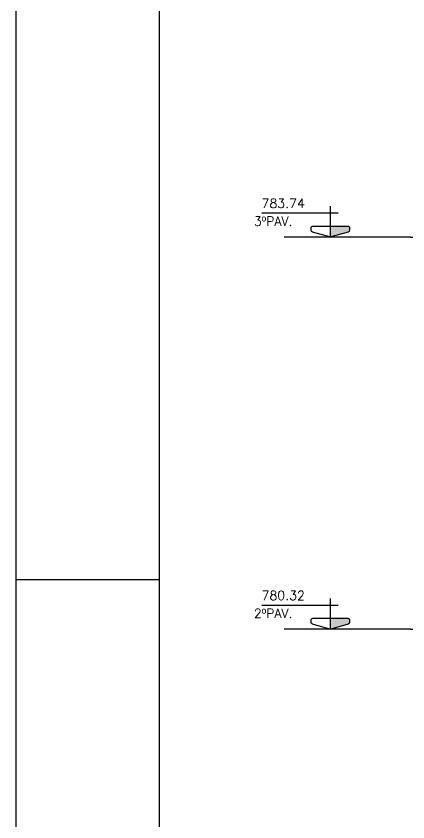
# Model space of a CAD drawing. Header units: millimetres. Extents: x 7530 to 14400, y -7174 to -2969.
# Drawn here: x 7530 to 7871, y -4415 to -3712 of the extents above; entities that cross this region are included whole.
import ezdxf
from ezdxf.enums import TextEntityAlignment as Align

# ---------------------------------------------------------------- set-up
doc = ezdxf.new("R2010")
doc.units = ezdxf.units.MM
doc.header["$LTSCALE"] = 50
doc.linetypes.add('DIVIDE2', pattern=[0.625, 0.25, -0.125, 0, -0.125, 0, -0.125])
for name, color, linetype in [('F-EIXOS-DET', 1, 'Continuous'), ('F-MARGEM', 1, 'Continuous'), ('F-NÍVEL-VISTA', 2, 'Continuous'), ('F-TEXTO', 6, 'Continuous')]:
    doc.layers.add(name, color=color, linetype=linetype)
doc.styles.add('MCP', font='romans.shx')

# ---------------------------------------------------------------- blocks, each defined once
blk = doc.blocks.new('A0-1L')
at = {"layer": 'F-MARGEM', "color": 2}
for p, q in [((0, 0), (0, 84.1)), ((0, 59.4), (2.5, 59.4)), ((0, 59.4), (2.5, 59.4))]:
    blk.add_line(p, q, dxfattribs=at)
blk.add_lwpolyline([(0, 84.1), (137.4, 84.1), (137.4, 0), (0, 0)], close=True, dxfattribs=at)
at = {"layer": 'F-MARGEM', "color": 7}
blk.add_lwpolyline([(2.5, 83.1), (136.4, 83.1), (136.4, 1), (2.5, 1)], close=True, dxfattribs=at)
blk = doc.blocks.new('Nível - Vista')
at = {"layer": 'F-NÍVEL-VISTA'}
blk.add_hatch(color=71, dxfattribs=at).paths.add_polyline_path([(0, 0.238), (-0.38, 0.238, 0.414214), (-0.42, 0.198), (-0.42, 0.148, 0.331206), (-0.391, 0.11), (-0.011, 0.002, 0.072993), (0, 0)])
at = {"layer": 'F-NÍVEL-VISTA', "color": 2}
for p, q in [((0, 0.67), (0, 0)), ((-0.168, 0.521), (1.493, 0.521))]:
    blk.add_line(p, q, dxfattribs=at)
blk.add_lwpolyline([(-0.011, 0.002, 0.146769), (0.011, 0.002), (0.391, 0.11, 0.331206), (0.42, 0.148), (0.42, 0.198, 0.414214), (0.38, 0.238), (-0.38, 0.238, 0.414214), (-0.42, 0.198), (-0.42, 0.148, 0.331206), (-0.391, 0.11), (-0.011, 0.002, 0.146769), (0.011, 0.002)], format="xyb", dxfattribs=at)
at = {"layer": 'F-TEXTO', "color": 3, "style": 'MCP'}
for tag, p in [('NÍVEL', (1.026, 0.636)), ('NÍVEL_DETALHE', (1.02, 0.186))]:
    blk.add_attdef(tag, text='', height=0.2, dxfattribs=at).set_placement(p, align=Align.CENTER)
blk = doc.blocks.new('A$C641cacc2')
at = {"layer": 'F-EIXOS-DET'}
for points in [[(13416.17, -5663.79), (13306.17, -5663.79)], [(14211.67, -5663.79), (14321.67, -5663.79)]]:
    blk.add_lwpolyline(points, dxfattribs=at)
at = {"layer": 'F-EIXOS-DET', "color": 252, "linetype": 'DIVIDE2', "ltscale": 2}
blk.add_lwpolyline([(13416.17, -5663.79), (14211.67, -5663.79)], dxfattribs=at)

msp = doc.modelspace()

# ---------------------------------------------------------------- block references
at = {"layer": 'F-EIXOS-DET'}
for p in [(-5542.644, 1758.866), (-5542.644, 1416.866)]:
    msp.add_blockref('A$C641cacc2', p, dxfattribs=at)
at = {"layer": 'F-MARGEM', "xscale": 50, "yscale": 50, "zscale": 50}
msp.add_blockref('A0-1L', (7530, -7173.635), dxfattribs=at)
at = {"layer": 'F-NÍVEL-VISTA', "linetype": 'Continuous'}
ref = msp.add_blockref('Nível - Vista', (7803.78, -3904.932), dxfattribs=dict(at, xscale=-40, yscale=40, zscale=40))
ref.add_attrib('NÍVEL', '783.74', dxfattribs={"layer": 'F-TEXTO', "color": 3, "height": 8, "style": 'MCP'}).set_placement((7762.731, -3879.502), align=Align.CENTER)
ref = msp.add_blockref('Nível - Vista', (7803.78, -4246.932), dxfattribs=dict(at, xscale=-40, yscale=40, zscale=40))
ref.add_attrib('NÍVEL', '780.32', dxfattribs={"layer": 'F-TEXTO', "color": 3, "height": 8, "style": 'MCP'}).set_placement((7762.731, -4221.502), align=Align.CENTER)

# ---------------------------------------------------------------- texts
at = {"layer": 'F-TEXTO', "color": 3, "style": 'MCP'}
for s, p in [('3ºPAV.', (7753.966, -3895.13)), ('2ºPAV.', (7753.966, -4237.13))]:
    msp.add_text(s, height=8, dxfattribs=at).set_placement(p, align=Align.CENTER)

doc.saveas('drawing.dxf')
